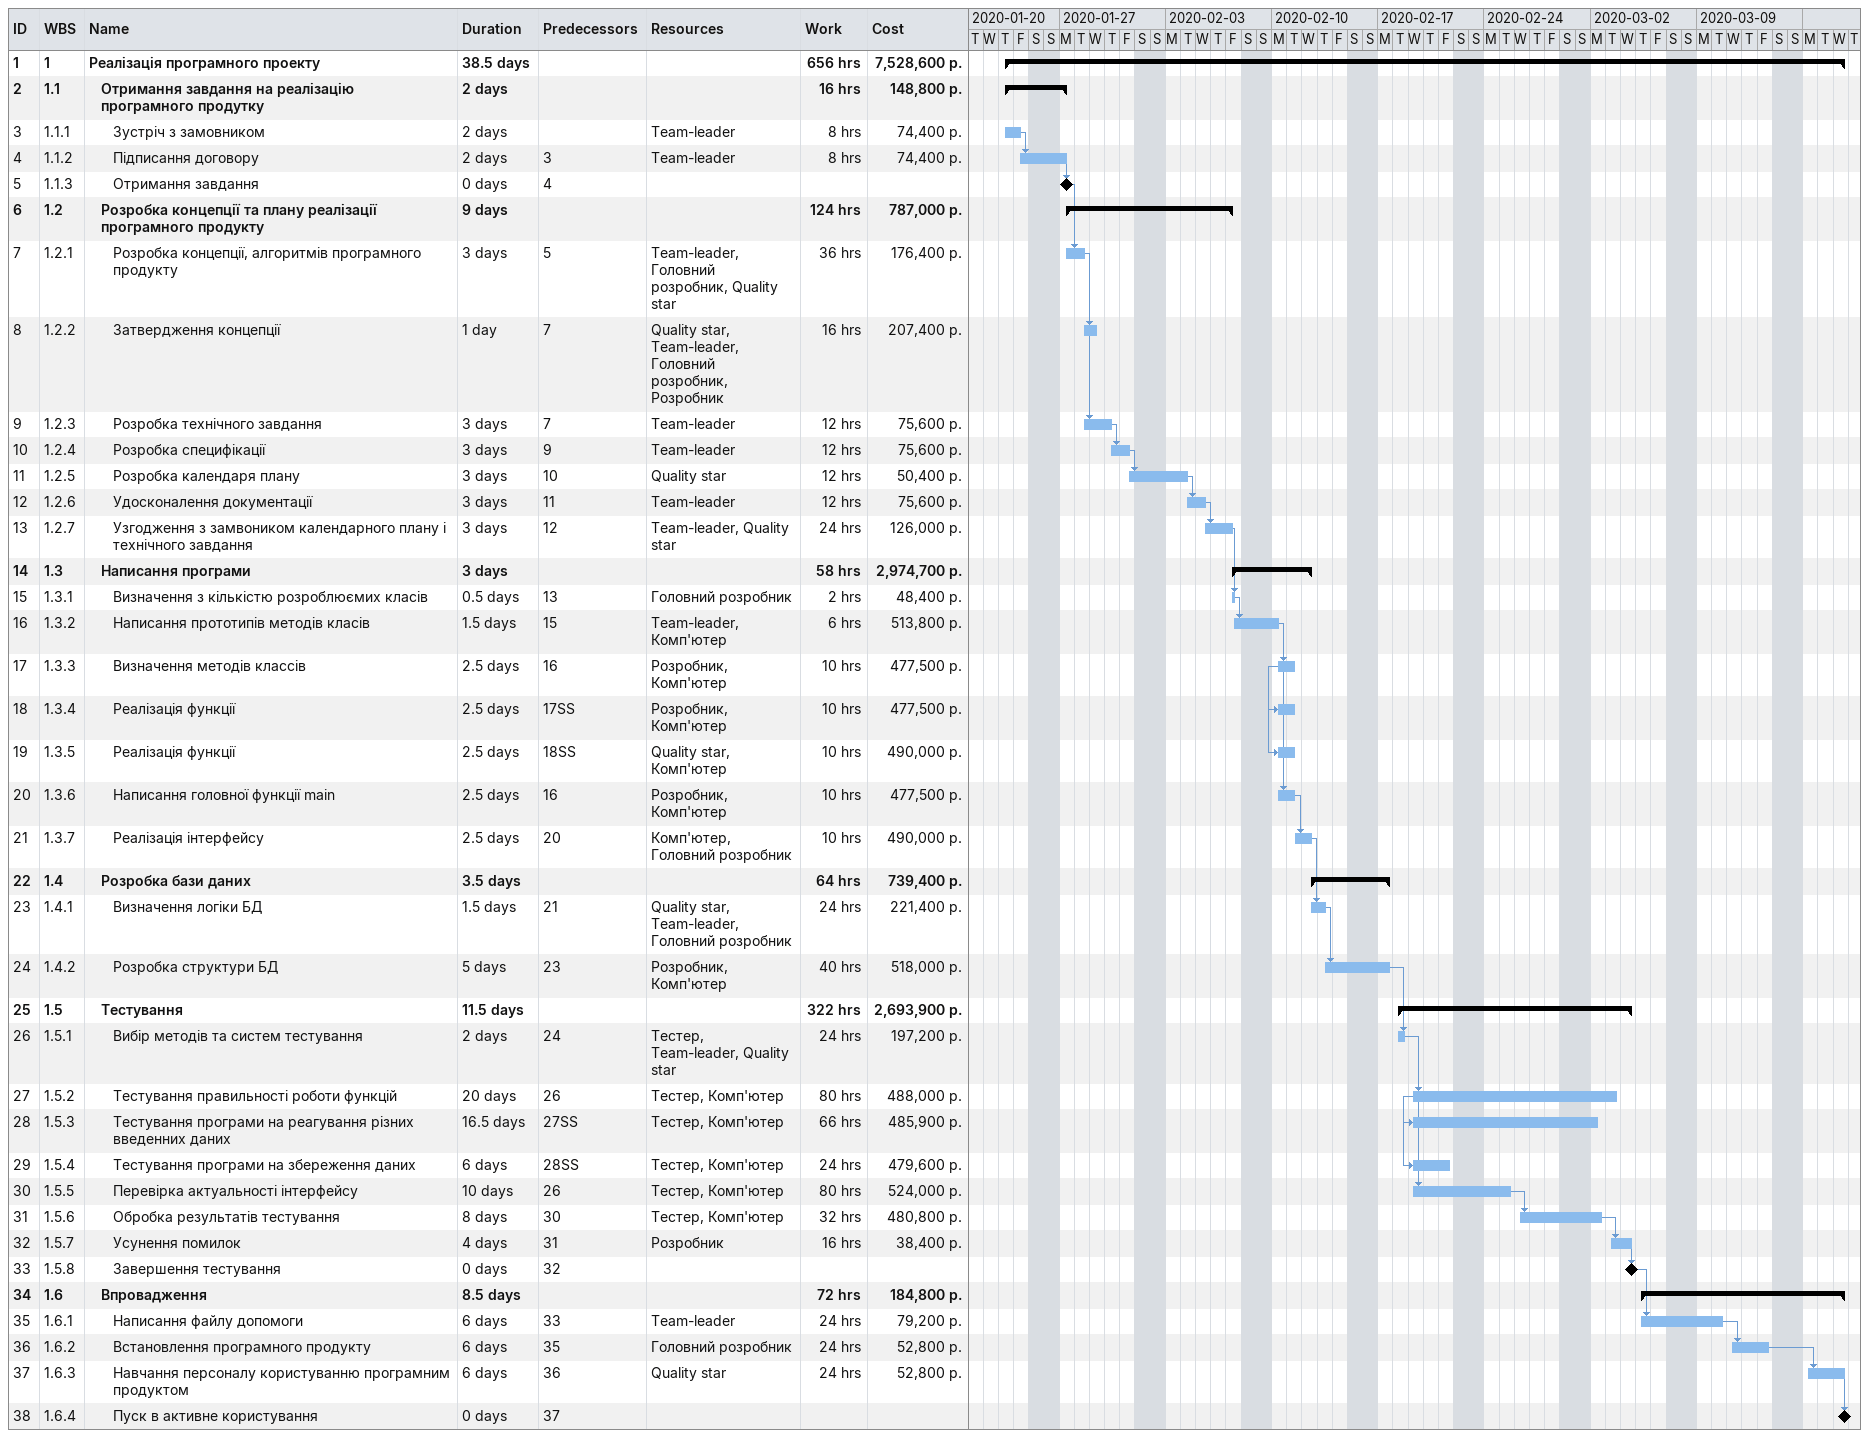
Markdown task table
| ID | WBS | Task | Duration | Start | Finish | Predecessors | Resources | Work (h) | Cost (р.) |
|---|---|---|---|---|---|---|---|---|---|
| 1 | 1 | **Реалізація програмного проекту** | 38.5d | 2020-01-23 | 2020-03-18 |  |  | 656 | 7528600 |
| 2 | 1.1 | **Отримання завдання на реалізацію програмного продутку** | 2d | 2020-01-23 | 2020-01-27 |  |  | 16 | 148800 |
| 3 | 1.1.1 | Зустріч з замовником | 2d | 2020-01-23 | 2020-01-24 |  | Team-leader | 8 | 74400 |
| 4 | 1.1.2 | Підписання договору | 2d | 2020-01-24 | 2020-01-27 | 3 | Team-leader | 8 | 74400 |
| 5 | 1.1.3 | Отримання завдання | 0d | 2020-01-27 | 2020-01-27 | 4 |  |  |  |
| 6 | 1.2 | **Розробка концепції та плану реалізації програмного продукту** | 9d | 2020-01-27 | 2020-02-07 |  |  | 124 | 787000 |
| 7 | 1.2.1 | Розробка концепції, алгоритмів програмного продукту | 3d | 2020-01-27 | 2020-01-28 | 5 | Team-leader, Головний розробник, Quality star | 36 | 176400 |
| 8 | 1.2.2 | Затвердження концепції | 1d | 2020-01-28 | 2020-01-29 | 7 | Quality star, Team-leader, Головний розробник, Розробник | 16 | 207400 |
| 9 | 1.2.3 | Розробка технічного завдання | 3d | 2020-01-28 | 2020-01-30 | 7 | Team-leader | 12 | 75600 |
| 10 | 1.2.4 | Розробка специфікації | 3d | 2020-01-30 | 2020-01-31 | 9 | Team-leader | 12 | 75600 |
| 11 | 1.2.5 | Розробка календаря плану | 3d | 2020-01-31 | 2020-02-04 | 10 | Quality star | 12 | 50400 |
| 12 | 1.2.6 | Удосконалення документації | 3d | 2020-02-04 | 2020-02-05 | 11 | Team-leader | 12 | 75600 |
| 13 | 1.2.7 | Узгодження з замвоником календарного плану і технічного завдання | 3d | 2020-02-05 | 2020-02-07 | 12 | Team-leader, Quality star | 24 | 126000 |
| 14 | 1.3 | **Написання програми** | 3d | 2020-02-07 | 2020-02-12 |  |  | 58 | 2974700 |
| 15 | 1.3.1 | Визначення з кількістю розроблюємих класів | 0.5d | 2020-02-07 | 2020-02-07 | 13 | Головний розробник | 2 | 48400 |
| 16 | 1.3.2 | Написання прототипів методів класів | 1.5d | 2020-02-07 | 2020-02-10 | 15 | Team-leader, Комп'ютер | 6 | 513800 |
| 17 | 1.3.3 | Визначення методів классів | 2.5d | 2020-02-10 | 2020-02-11 | 16 | Розробник, Комп'ютер | 10 | 477500 |
| 18 | 1.3.4 | Реалізація функції | 2.5d | 2020-02-10 | 2020-02-11 | 17SS | Розробник, Комп'ютер | 10 | 477500 |
| 19 | 1.3.5 | Реалізація функції | 2.5d | 2020-02-10 | 2020-02-11 | 18SS | Quality star, Комп'ютер | 10 | 490000 |
| 20 | 1.3.6 | Написання головної функції main | 2.5d | 2020-02-10 | 2020-02-11 | 16 | Розробник, Комп'ютер | 10 | 477500 |
| 21 | 1.3.7 | Реалізація інтерфейсу | 2.5d | 2020-02-11 | 2020-02-12 | 20 | Комп'ютер, Головний розробник | 10 | 490000 |
| 22 | 1.4 | **Розробка бази даних** | 3.5d | 2020-02-12 | 2020-02-17 |  |  | 64 | 739400 |
| 23 | 1.4.1 | Визначення логіки БД | 1.5d | 2020-02-12 | 2020-02-13 | 21 | Quality star, Team-leader, Головний розробник | 24 | 221400 |
| 24 | 1.4.2 | Розробка структури БД | 5d | 2020-02-13 | 2020-02-17 | 23 | Розробник, Комп'ютер | 40 | 518000 |
| 25 | 1.5 | **Тестування** | 11.5d | 2020-02-18 | 2020-03-04 |  |  | 322 | 2693900 |
| 26 | 1.5.1 | Вибір методів та систем тестування | 2d | 2020-02-18 | 2020-02-18 | 24 | Тестер, Team-leader, Quality star | 24 | 197200 |
| 27 | 1.5.2 | Тестування правильності роботи функцій | 20d | 2020-02-19 | 2020-03-03 | 26 | Тестер, Комп'ютер | 80 | 488000 |
| 28 | 1.5.3 | Тестування програми на реагування різних введенних даних | 16.5d | 2020-02-19 | 2020-03-02 | 27SS | Тестер, Комп'ютер | 66 | 485900 |
| 29 | 1.5.4 | Тестування програми на збереження даних | 6d | 2020-02-19 | 2020-02-21 | 28SS | Тестер, Комп'ютер | 24 | 479600 |
| 30 | 1.5.5 | Перевірка актуальності інтерфейсу | 10d | 2020-02-19 | 2020-02-25 | 26 | Тестер, Комп'ютер | 80 | 524000 |
| 31 | 1.5.6 | Обробка результатів тестування | 8d | 2020-02-26 | 2020-03-02 | 30 | Тестер, Комп'ютер | 32 | 480800 |
| 32 | 1.5.7 | Усунення помилок | 4d | 2020-03-03 | 2020-03-04 | 31 | Розробник | 16 | 38400 |
| 33 | 1.5.8 | Завершення тестування | 0d | 2020-03-04 | 2020-03-04 | 32 |  |  |  |
| 34 | 1.6 | **Впровадження** | 8.5d | 2020-03-05 | 2020-03-18 |  |  | 72 | 184800 |
| 35 | 1.6.1 | Написання файлу допомоги | 6d | 2020-03-05 | 2020-03-10 | 33 | Team-leader | 24 | 79200 |
| 36 | 1.6.2 | Встановлення програмного продукту | 6d | 2020-03-11 | 2020-03-13 | 35 | Головний розробник | 24 | 52800 |
| 37 | 1.6.3 | Навчання персоналу користуванню програмним продуктом | 6d | 2020-03-16 | 2020-03-18 | 36 | Quality star | 24 | 52800 |
| 38 | 1.6.4 | Пуск в активне користування | 0d | 2020-03-18 | 2020-03-18 | 37 |  |  |  |
